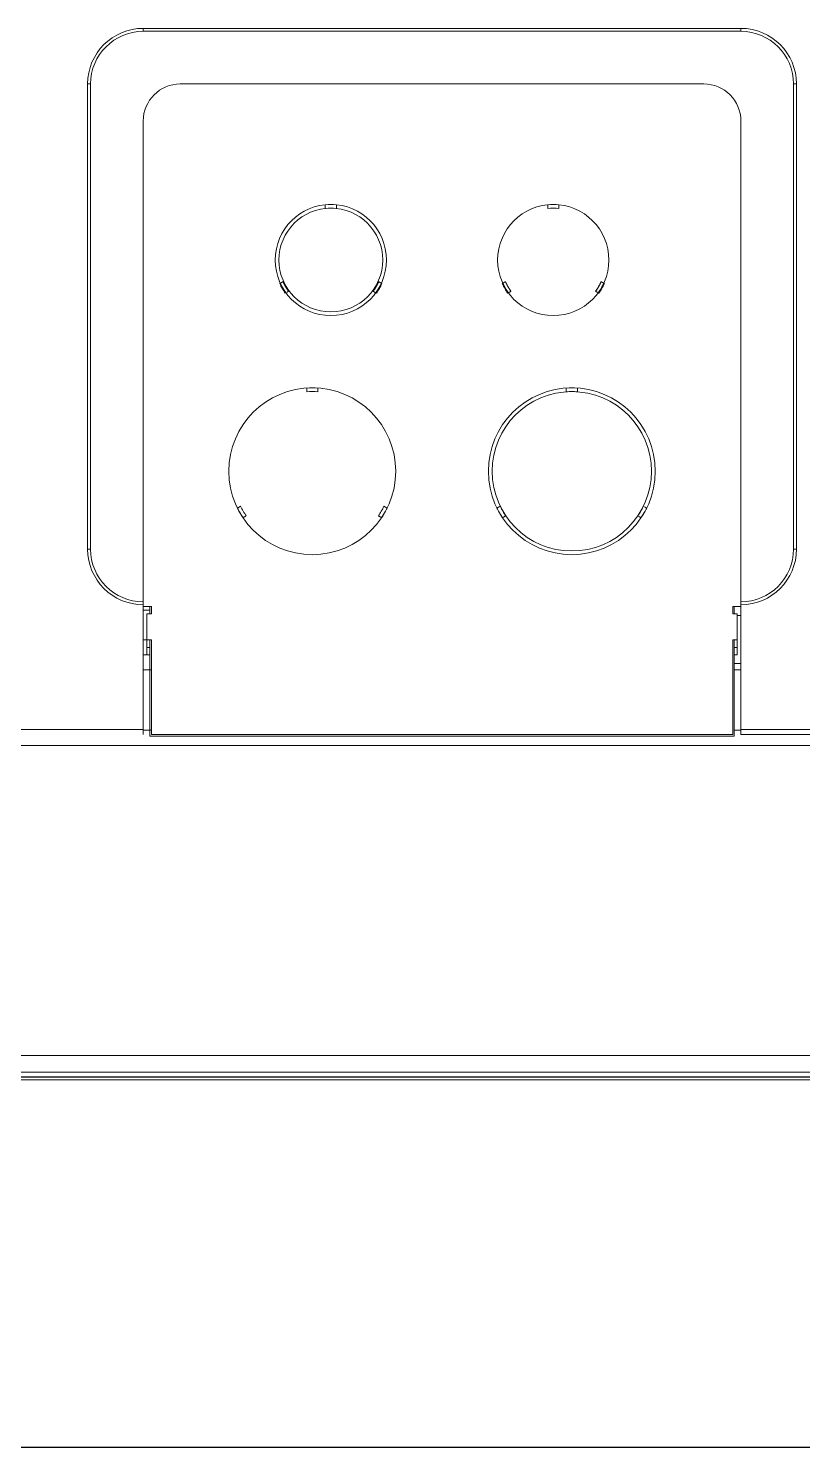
# Model space of a CAD drawing. Header units: millimetres. Extents: x 10547 to 11305, y 9897 to 10391.
# Drawn here: x 10914.246 to 10915.801, y 10362.742 to 10365.595 of the extents above; entities that cross this region are included whole.
import ezdxf

# ---------------------------------------------------------------- set-up
doc = ezdxf.new("R2010")
doc.units = ezdxf.units.MM
for name, color, linetype in [('EHP', 1, 'Continuous'), ('LG-AIRCON', 240, 'Continuous'), ('에어컨', 15, 'Continuous')]:
    doc.layers.add(name, color=color, linetype=linetype)

# ---------------------------------------------------------------- blocks, each defined once
blk = doc.blocks.new('NEWUXA-1')
at = {"layer": 'LG-AIRCON', "color": 0, "linetype": 'Continuous', "lineweight": 13}
for p, q in [((89.59, 283.7), (-71.61, 283.7)), ((-71.61, 282.9), (-71.61, 283.7)), ((89.59, 282.9), (89.59, 283.7)), ((89.59, 282.9), (-71.61, 282.9)), ((-86.61, 268.7), (-86.61, 143.2)), ((-85.81, 268.7), (-86.61, 268.7)), ((-85.81, 268.7), (-85.81, 143.2)), ((79.59, 268.7), (-61.61, 268.7)), ((103.79, 268.7), (104.59, 268.7)), ((103.79, 143.2), (103.79, 268.7)), ((104.59, 143.2), (104.59, 268.7)), ((-71.61, 258.7), (-71.61, 129)), ((89.59, 129), (89.59, 258.7)), ((-22.51, 235.12), (-22.51, 236.12)), ((40.49, 235.12), (40.49, 236.12)), ((-34.78, 214.86), (-34.64, 214.94)), ((-7.37, 214.94), (-7.23, 214.86)), ((25.36, 214.94), (25.22, 214.86)), ((52.77, 214.86), (52.63, 214.94)), ((-33.12, 212.35), (-33.28, 212.26)), ((-8.73, 212.26), (-8.89, 212.35)), ((26.72, 212.26), (26.88, 212.35)), ((51.11, 212.35), (51.27, 212.26)), ((-24.51, 185.65), (-24.51, 186.65)), ((42.49, 185.65), (42.49, 186.65)), ((-85.81, 143.2), (-86.61, 143.2)), ((103.79, 143.2), (104.59, 143.2)), ((-71.61, 129), (-71.61, 128.2)), ((-71.61, 94.5), (-71.61, 128.2)), ((-71.61, 127.7), (-71.41, 127.7)), ((-71.61, 126.7), (-69.81, 126.7)), ((-71.41, 127.7), (-70.61, 127.7)), ((-69.41, 127.7), (-70.61, 127.7)), ((-69.81, 125.7), (-69.81, 127.7)), ((-69.81, 125.7), (-69.81, 127.7)), ((-69.41, 127.7), (-69.41, 125.7)), ((-69.41, 127.7), (-69.41, 127.7)), ((-69.41, 127.7), (-69.41, 125.7)), ((88.59, 127.7), (87.39, 127.7)), ((87.39, 125.7), (87.39, 127.7)), ((87.79, 127.7), (87.79, 125.7)), ((89.39, 127.7), (88.59, 127.7)), ((89.59, 127.7), (89.39, 127.7)), ((89.59, 129), (89.59, 128.2)), ((89.59, 128.2), (89.59, 94.5)), ((89.59, 127.87), (89.59, 94.8)), ((-69.41, 125.7), (-70.61, 125.7)), ((-70.61, 118.7), (-70.61, 125.7)), ((-70.61, 125.7), (-70.61, 125.7)), ((-70.61, 125.7), (-70.61, 123.7)), ((-70.61, 120.18), (-70.61, 123.7)), ((-69.41, 125.7), (-69.41, 125.7)), ((87.39, 125.7), (88.59, 125.7)), ((88.59, 118.7), (88.59, 125.7)), ((89.59, 125.3), (88.59, 125.3)), ((-71.61, 118.7), (-70.61, 118.7)), ((-70.61, 120.18), (-70.61, 118.6)), ((-69.81, 92.7), (-69.81, 118.7)), ((-69.81, 110.6), (-69.81, 118.7)), ((87.79, 118.7), (87.79, 92.7)), ((-69.41, 118.7), (-70.61, 118.7)), ((-70.61, 116.7), (-70.61, 118.7)), ((-70.61, 118.7), (-70.61, 118.7)), ((-70.61, 118.6), (-70.61, 115.11)), ((-70.61, 114.7), (-70.61, 116.7)), ((-69.81, 116.7), (-70.61, 116.7)), ((-70.61, 114.7), (-70.61, 115.11)), ((-69.41, 118.7), (-69.41, 93.2)), ((-69.41, 118.7), (-69.41, 118.7)), ((-69.41, 118.7), (-69.41, 94)), ((87.39, 93.2), (87.39, 118.7)), ((87.39, 118.7), (88.59, 118.7)), ((87.79, 116.7), (88.59, 116.7)), ((88.59, 116.7), (88.59, 118.7)), ((88.59, 114.7), (88.59, 116.7)), ((-71.61, 114.7), (-70.61, 114.7)), ((-69.81, 114.7), (-70.61, 114.7)), ((87.79, 114.7), (88.59, 114.7)), ((87.79, 112.3), (89.59, 112.3)), ((-71.61, 110.6), (-69.41, 110.6)), ((87.79, 110.6), (89.59, 110.6)), ((-175.71, 94.5), (-71.61, 94.5)), ((-71.61, 93.2), (-71.61, 94.5)), ((-71.61, 94.4), (-69.41, 94.4)), ((87.79, 92.7), (-69.81, 92.7)), ((-69.41, 94), (-69.41, 93.2)), ((-69.41, 93.2), (87.39, 93.2)), ((-69.41, 93.2), (-69.41, 93.2)), ((87.79, 94.4), (89.59, 94.4)), ((89.59, 94.8), (89.59, 94)), ((89.59, 94.5), (125.59, 94.5)), ((89.59, 94.5), (89.59, 93.2)), ((125.59, 93.2), (89.59, 93.2)), ((371.11, 90.2), (-323.55, 90.2)), ((-145, 6.6), (145, 6.6)), ((147.04, 0), (-147.04, 0)), ((-147, 2.1), (147, 2.1)), ((-28.35, 0), (-28.35, 0)), ((37.65, 0), (37.65, 0))]:
    blk.add_line(p, q, dxfattribs=at)
for points in [[(-19.51, 236.12), (-19.51, 236.1), (-19.51, 236.08), (-19.51, 236.06), (-19.51, 236.04), (-19.51, 236.02), (-19.51, 236), (-19.51, 235.98), (-19.51, 235.96), (-19.51, 235.94), (-19.51, 235.92), (-19.51, 235.9), (-19.51, 235.88), (-19.51, 235.86), (-19.51, 235.84), (-19.51, 235.82), (-19.51, 235.8), (-19.51, 235.78), (-19.51, 235.76), (-19.51, 235.74), (-19.51, 235.72), (-19.51, 235.7), (-19.51, 235.68), (-19.51, 235.66), (-19.51, 235.64), (-19.51, 235.62), (-19.51, 235.6), (-19.51, 235.58), (-19.51, 235.56), (-19.51, 235.54), (-19.51, 235.52), (-19.51, 235.5), (-19.51, 235.48), (-19.51, 235.46), (-19.51, 235.44), (-19.51, 235.42), (-19.51, 235.4), (-19.51, 235.38), (-19.51, 235.36), (-19.51, 235.34), (-19.51, 235.32), (-19.51, 235.3), (-19.51, 235.28), (-19.51, 235.26), (-19.51, 235.24), (-19.51, 235.22), (-19.51, 235.2), (-19.51, 235.18), (-19.51, 235.16), (-19.51, 235.14), (-19.51, 235.12)], [(37.49, 236.12), (37.49, 236.1), (37.49, 236.08), (37.49, 236.06), (37.49, 236.04), (37.49, 236.02), (37.49, 236), (37.49, 235.98), (37.49, 235.96), (37.49, 235.94), (37.49, 235.92), (37.49, 235.9), (37.49, 235.88), (37.49, 235.86), (37.49, 235.84), (37.49, 235.82), (37.49, 235.8), (37.49, 235.78), (37.49, 235.76), (37.49, 235.74), (37.49, 235.72), (37.49, 235.7), (37.49, 235.68), (37.49, 235.66), (37.49, 235.64), (37.49, 235.62), (37.49, 235.6), (37.49, 235.58), (37.49, 235.56), (37.49, 235.54), (37.49, 235.52), (37.49, 235.5), (37.49, 235.48), (37.49, 235.46), (37.49, 235.44), (37.49, 235.42), (37.49, 235.4), (37.49, 235.38), (37.49, 235.36), (37.49, 235.34), (37.49, 235.32), (37.49, 235.3), (37.49, 235.28), (37.49, 235.26), (37.49, 235.24), (37.49, 235.22), (37.49, 235.2), (37.49, 235.18), (37.49, 235.16), (37.49, 235.14), (37.49, 235.12)], [(-34.64, 214.94), (-34.63, 214.95), (-34.61, 214.96), (-34.6, 214.97), (-34.58, 214.98), (-34.57, 214.98), (-34.55, 214.99), (-34.54, 215), (-34.52, 215.01), (-34.51, 215.02), (-34.5, 215.03), (-34.48, 215.03), (-34.47, 215.04), (-34.45, 215.05), (-34.44, 215.06), (-34.42, 215.07), (-34.41, 215.08), (-34.39, 215.09), (-34.38, 215.09), (-34.36, 215.1), (-34.35, 215.11), (-34.34, 215.12), (-34.32, 215.13), (-34.31, 215.14), (-34.29, 215.14), (-34.28, 215.15), (-34.26, 215.16), (-34.25, 215.17), (-34.23, 215.18), (-34.22, 215.19), (-34.2, 215.19), (-34.19, 215.2), (-34.18, 215.21), (-34.16, 215.22), (-34.15, 215.23), (-34.13, 215.24), (-34.12, 215.24), (-34.1, 215.25), (-34.09, 215.26), (-34.07, 215.27), (-34.06, 215.28), (-34.04, 215.29), (-34.03, 215.3), (-34.02, 215.3), (-34, 215.31), (-33.99, 215.32), (-33.97, 215.33), (-33.96, 215.34), (-33.94, 215.35), (-33.93, 215.35), (-33.91, 215.36)], [(-33.91, 215.36), (-33.89, 215.31), (-33.86, 215.25), (-33.84, 215.2), (-33.81, 215.14), (-33.79, 215.09), (-33.76, 215.03), (-33.74, 214.98), (-33.71, 214.92), (-33.68, 214.87), (-33.66, 214.82), (-33.63, 214.76), (-33.6, 214.71), (-33.58, 214.66), (-33.55, 214.6), (-33.52, 214.55), (-33.49, 214.5), (-33.47, 214.44), (-33.44, 214.39), (-33.41, 214.34), (-33.38, 214.28), (-33.35, 214.23), (-33.32, 214.18), (-33.29, 214.13), (-33.26, 214.07), (-33.23, 214.02), (-33.2, 213.97), (-33.17, 213.92), (-33.14, 213.87), (-33.11, 213.82), (-33.08, 213.76), (-33.05, 213.71), (-33.02, 213.66), (-32.99, 213.61), (-32.95, 213.56), (-32.92, 213.51), (-32.89, 213.46), (-32.86, 213.41), (-32.82, 213.36), (-32.79, 213.31), (-32.76, 213.26), (-32.72, 213.21), (-32.69, 213.16), (-32.66, 213.11), (-32.62, 213.06), (-32.59, 213.01), (-32.55, 212.96), (-32.52, 212.91), (-32.48, 212.86), (-32.45, 212.81), (-32.41, 212.76)], [(-9.6, 212.76), (-9.57, 212.81), (-9.53, 212.86), (-9.5, 212.91), (-9.46, 212.96), (-9.43, 213.01), (-9.39, 213.06), (-9.36, 213.11), (-9.32, 213.16), (-9.29, 213.21), (-9.26, 213.26), (-9.22, 213.31), (-9.19, 213.36), (-9.16, 213.41), (-9.13, 213.46), (-9.09, 213.51), (-9.06, 213.56), (-9.03, 213.61), (-9, 213.66), (-8.97, 213.71), (-8.93, 213.76), (-8.9, 213.82), (-8.87, 213.87), (-8.84, 213.92), (-8.81, 213.97), (-8.78, 214.02), (-8.75, 214.07), (-8.72, 214.13), (-8.69, 214.18), (-8.66, 214.23), (-8.63, 214.28), (-8.61, 214.34), (-8.58, 214.39), (-8.55, 214.44), (-8.52, 214.5), (-8.49, 214.55), (-8.47, 214.6), (-8.44, 214.66), (-8.41, 214.71), (-8.38, 214.76), (-8.36, 214.82), (-8.33, 214.87), (-8.3, 214.92), (-8.28, 214.98), (-8.25, 215.03), (-8.23, 215.09), (-8.2, 215.14), (-8.18, 215.2), (-8.15, 215.25), (-8.13, 215.31), (-8.1, 215.36)], [(-8.1, 215.36), (-8.09, 215.35), (-8.07, 215.35), (-8.06, 215.34), (-8.04, 215.33), (-8.03, 215.32), (-8.01, 215.31), (-8, 215.3), (-7.99, 215.3), (-7.97, 215.29), (-7.96, 215.28), (-7.94, 215.27), (-7.93, 215.26), (-7.91, 215.25), (-7.9, 215.24), (-7.88, 215.24), (-7.87, 215.23), (-7.85, 215.22), (-7.84, 215.21), (-7.83, 215.2), (-7.81, 215.19), (-7.8, 215.19), (-7.78, 215.18), (-7.77, 215.17), (-7.75, 215.16), (-7.74, 215.15), (-7.72, 215.14), (-7.71, 215.14), (-7.69, 215.13), (-7.68, 215.12), (-7.67, 215.11), (-7.65, 215.1), (-7.64, 215.09), (-7.62, 215.09), (-7.61, 215.08), (-7.59, 215.07), (-7.58, 215.06), (-7.56, 215.05), (-7.55, 215.04), (-7.53, 215.03), (-7.52, 215.03), (-7.51, 215.02), (-7.49, 215.01), (-7.48, 215), (-7.46, 214.99), (-7.45, 214.98), (-7.43, 214.98), (-7.42, 214.97), (-7.4, 214.96), (-7.39, 214.95), (-7.37, 214.94)], [(26.09, 215.36), (26.07, 215.35), (26.06, 215.35), (26.04, 215.34), (26.03, 215.33), (26.01, 215.32), (26, 215.31), (25.98, 215.3), (25.97, 215.3), (25.96, 215.29), (25.94, 215.28), (25.93, 215.27), (25.91, 215.26), (25.9, 215.25), (25.88, 215.24), (25.87, 215.24), (25.85, 215.23), (25.84, 215.22), (25.82, 215.21), (25.81, 215.2), (25.8, 215.19), (25.78, 215.19), (25.77, 215.18), (25.75, 215.17), (25.74, 215.16), (25.72, 215.15), (25.71, 215.14), (25.69, 215.14), (25.68, 215.13), (25.66, 215.12), (25.65, 215.11), (25.64, 215.1), (25.62, 215.09), (25.61, 215.09), (25.59, 215.08), (25.58, 215.07), (25.56, 215.06), (25.55, 215.05), (25.53, 215.04), (25.52, 215.03), (25.5, 215.03), (25.49, 215.02), (25.48, 215.01), (25.46, 215), (25.45, 214.99), (25.43, 214.98), (25.42, 214.98), (25.4, 214.97), (25.39, 214.96), (25.37, 214.95), (25.36, 214.94)], [(27.59, 212.76), (27.55, 212.81), (27.52, 212.86), (27.48, 212.91), (27.45, 212.96), (27.41, 213.01), (27.38, 213.06), (27.34, 213.11), (27.31, 213.16), (27.28, 213.21), (27.24, 213.26), (27.21, 213.31), (27.18, 213.36), (27.14, 213.41), (27.11, 213.46), (27.08, 213.51), (27.05, 213.56), (27.01, 213.61), (26.98, 213.66), (26.95, 213.71), (26.92, 213.76), (26.89, 213.82), (26.86, 213.87), (26.83, 213.92), (26.8, 213.97), (26.77, 214.02), (26.74, 214.07), (26.71, 214.13), (26.68, 214.18), (26.65, 214.23), (26.62, 214.28), (26.59, 214.34), (26.56, 214.39), (26.53, 214.44), (26.51, 214.5), (26.48, 214.55), (26.45, 214.6), (26.42, 214.66), (26.4, 214.71), (26.37, 214.76), (26.34, 214.82), (26.32, 214.87), (26.29, 214.92), (26.26, 214.98), (26.24, 215.03), (26.21, 215.09), (26.19, 215.14), (26.16, 215.2), (26.14, 215.25), (26.11, 215.31), (26.09, 215.36)], [(51.9, 215.36), (51.87, 215.31), (51.85, 215.25), (51.82, 215.2), (51.8, 215.14), (51.77, 215.09), (51.75, 215.03), (51.72, 214.98), (51.7, 214.92), (51.67, 214.87), (51.64, 214.82), (51.62, 214.76), (51.59, 214.71), (51.56, 214.66), (51.53, 214.6), (51.51, 214.55), (51.48, 214.5), (51.45, 214.44), (51.42, 214.39), (51.39, 214.34), (51.37, 214.28), (51.34, 214.23), (51.31, 214.18), (51.28, 214.13), (51.25, 214.07), (51.22, 214.02), (51.19, 213.97), (51.16, 213.92), (51.13, 213.87), (51.1, 213.82), (51.07, 213.76), (51.03, 213.71), (51, 213.66), (50.97, 213.61), (50.94, 213.56), (50.91, 213.51), (50.87, 213.46), (50.84, 213.41), (50.81, 213.36), (50.78, 213.31), (50.74, 213.26), (50.71, 213.21), (50.68, 213.16), (50.64, 213.11), (50.61, 213.06), (50.57, 213.01), (50.54, 212.96), (50.5, 212.91), (50.47, 212.86), (50.43, 212.81), (50.4, 212.76)], [(52.63, 214.94), (52.61, 214.95), (52.6, 214.96), (52.58, 214.97), (52.57, 214.98), (52.55, 214.98), (52.54, 214.99), (52.52, 215), (52.51, 215.01), (52.49, 215.02), (52.48, 215.03), (52.47, 215.03), (52.45, 215.04), (52.44, 215.05), (52.42, 215.06), (52.41, 215.07), (52.39, 215.08), (52.38, 215.09), (52.36, 215.09), (52.35, 215.1), (52.33, 215.11), (52.32, 215.12), (52.31, 215.13), (52.29, 215.14), (52.28, 215.14), (52.26, 215.15), (52.25, 215.16), (52.23, 215.17), (52.22, 215.18), (52.2, 215.19), (52.19, 215.19), (52.17, 215.2), (52.16, 215.21), (52.15, 215.22), (52.13, 215.23), (52.12, 215.24), (52.1, 215.24), (52.09, 215.25), (52.07, 215.26), (52.06, 215.27), (52.04, 215.28), (52.03, 215.29), (52.01, 215.3), (52, 215.3), (51.99, 215.31), (51.97, 215.32), (51.96, 215.33), (51.94, 215.34), (51.93, 215.35), (51.91, 215.35), (51.9, 215.36)], [(-32.41, 212.76), (-32.42, 212.76), (-32.43, 212.75), (-32.44, 212.75), (-32.45, 212.74), (-32.46, 212.74), (-32.47, 212.73), (-32.48, 212.73), (-32.49, 212.72), (-32.49, 212.72), (-32.5, 212.71), (-32.51, 212.71), (-32.52, 212.7), (-32.53, 212.7), (-32.54, 212.69), (-32.55, 212.69), (-32.56, 212.68), (-32.57, 212.68), (-32.57, 212.67), (-32.58, 212.67), (-32.59, 212.66), (-32.6, 212.66), (-32.61, 212.65), (-32.62, 212.65), (-32.63, 212.64), (-32.64, 212.63), (-32.65, 212.63), (-32.66, 212.62), (-32.66, 212.62), (-32.67, 212.61), (-32.68, 212.61), (-32.69, 212.6), (-32.7, 212.6), (-32.71, 212.59), (-32.72, 212.59), (-32.73, 212.58), (-32.74, 212.58), (-32.75, 212.57), (-32.75, 212.57), (-32.76, 212.56), (-32.77, 212.56), (-32.78, 212.55), (-32.79, 212.55), (-32.8, 212.54), (-32.81, 212.54), (-32.82, 212.53), (-32.83, 212.53), (-32.83, 212.52), (-32.84, 212.52), (-32.85, 212.51), (-32.86, 212.51)], [(-8.89, 212.35), (-8.91, 212.36), (-8.92, 212.37), (-8.93, 212.38), (-8.95, 212.39), (-8.96, 212.4), (-8.98, 212.4), (-8.99, 212.41), (-9.01, 212.42), (-9.02, 212.43), (-9.03, 212.44), (-9.05, 212.44), (-9.06, 212.45), (-9.08, 212.46), (-9.09, 212.47), (-9.1, 212.48), (-9.12, 212.49), (-9.13, 212.49), (-9.15, 212.5), (-9.16, 212.51), (-9.18, 212.52), (-9.19, 212.53), (-9.2, 212.53), (-9.22, 212.54), (-9.23, 212.55), (-9.25, 212.56), (-9.26, 212.57), (-9.28, 212.58), (-9.29, 212.58), (-9.3, 212.59), (-9.32, 212.6), (-9.33, 212.61), (-9.35, 212.62), (-9.36, 212.62), (-9.37, 212.63), (-9.39, 212.64), (-9.4, 212.65), (-9.42, 212.66), (-9.43, 212.67), (-9.45, 212.67), (-9.46, 212.68), (-9.47, 212.69), (-9.49, 212.7), (-9.5, 212.71), (-9.52, 212.72), (-9.53, 212.72), (-9.54, 212.73), (-9.56, 212.74), (-9.57, 212.75), (-9.59, 212.76), (-9.6, 212.76)], [(26.88, 212.35), (26.89, 212.36), (26.91, 212.37), (26.92, 212.38), (26.93, 212.39), (26.95, 212.4), (26.96, 212.4), (26.98, 212.41), (26.99, 212.42), (27, 212.43), (27.02, 212.44), (27.03, 212.44), (27.05, 212.45), (27.06, 212.46), (27.08, 212.47), (27.09, 212.48), (27.1, 212.49), (27.12, 212.49), (27.13, 212.5), (27.15, 212.51), (27.16, 212.52), (27.18, 212.53), (27.19, 212.53), (27.2, 212.54), (27.22, 212.55), (27.23, 212.56), (27.25, 212.57), (27.26, 212.58), (27.27, 212.58), (27.29, 212.59), (27.3, 212.6), (27.32, 212.61), (27.33, 212.62), (27.35, 212.62), (27.36, 212.63), (27.37, 212.64), (27.39, 212.65), (27.4, 212.66), (27.42, 212.67), (27.43, 212.67), (27.44, 212.68), (27.46, 212.69), (27.47, 212.7), (27.49, 212.71), (27.5, 212.72), (27.52, 212.72), (27.53, 212.73), (27.54, 212.74), (27.56, 212.75), (27.57, 212.76), (27.59, 212.76)], [(50.4, 212.76), (50.41, 212.76), (50.43, 212.75), (50.44, 212.74), (50.46, 212.73), (50.47, 212.72), (50.48, 212.72), (50.5, 212.71), (50.51, 212.7), (50.53, 212.69), (50.54, 212.68), (50.55, 212.67), (50.57, 212.67), (50.58, 212.66), (50.6, 212.65), (50.61, 212.64), (50.63, 212.63), (50.64, 212.62), (50.65, 212.62), (50.67, 212.61), (50.68, 212.6), (50.7, 212.59), (50.71, 212.58), (50.72, 212.58), (50.74, 212.57), (50.75, 212.56), (50.77, 212.55), (50.78, 212.54), (50.8, 212.53), (50.81, 212.53), (50.82, 212.52), (50.84, 212.51), (50.85, 212.5), (50.87, 212.49), (50.88, 212.49), (50.9, 212.48), (50.91, 212.47), (50.92, 212.46), (50.94, 212.45), (50.95, 212.44), (50.97, 212.44), (50.98, 212.43), (50.99, 212.42), (51.01, 212.41), (51.02, 212.4), (51.04, 212.4), (51.05, 212.39), (51.07, 212.38), (51.08, 212.37), (51.09, 212.36), (51.11, 212.35)], [(-27.51, 186.65), (-27.51, 186.63), (-27.51, 186.61), (-27.51, 186.59), (-27.51, 186.57), (-27.51, 186.55), (-27.51, 186.53), (-27.51, 186.51), (-27.51, 186.49), (-27.51, 186.47), (-27.51, 186.45), (-27.51, 186.43), (-27.51, 186.41), (-27.51, 186.39), (-27.51, 186.37), (-27.51, 186.35), (-27.51, 186.33), (-27.51, 186.31), (-27.51, 186.29), (-27.51, 186.27), (-27.51, 186.25), (-27.51, 186.23), (-27.51, 186.21), (-27.51, 186.19), (-27.51, 186.17), (-27.51, 186.15), (-27.51, 186.13), (-27.51, 186.11), (-27.51, 186.09), (-27.51, 186.07), (-27.51, 186.05), (-27.51, 186.03), (-27.51, 186.01), (-27.51, 185.99), (-27.51, 185.97), (-27.51, 185.95), (-27.51, 185.93), (-27.51, 185.91), (-27.51, 185.89), (-27.51, 185.87), (-27.51, 185.85), (-27.51, 185.83), (-27.51, 185.81), (-27.51, 185.79), (-27.51, 185.77), (-27.51, 185.75), (-27.51, 185.73), (-27.51, 185.71), (-27.51, 185.69), (-27.51, 185.67), (-27.51, 185.65)], [(45.49, 186.65), (45.49, 186.63), (45.49, 186.61), (45.49, 186.59), (45.49, 186.57), (45.49, 186.55), (45.49, 186.53), (45.49, 186.51), (45.49, 186.49), (45.49, 186.47), (45.49, 186.45), (45.49, 186.43), (45.49, 186.41), (45.49, 186.39), (45.49, 186.37), (45.49, 186.35), (45.49, 186.33), (45.49, 186.31), (45.49, 186.29), (45.49, 186.27), (45.49, 186.25), (45.49, 186.23), (45.49, 186.21), (45.49, 186.19), (45.49, 186.17), (45.49, 186.15), (45.49, 186.13), (45.49, 186.11), (45.49, 186.09), (45.49, 186.07), (45.49, 186.05), (45.49, 186.03), (45.49, 186.01), (45.49, 185.99), (45.49, 185.97), (45.49, 185.95), (45.49, 185.93), (45.49, 185.91), (45.49, 185.89), (45.49, 185.87), (45.49, 185.85), (45.49, 185.83), (45.49, 185.81), (45.49, 185.79), (45.49, 185.77), (45.49, 185.75), (45.49, 185.73), (45.49, 185.71), (45.49, 185.69), (45.49, 185.67), (45.49, 185.65)], [(-45.33, 154.77), (-45.35, 154.76), (-45.37, 154.75), (-45.38, 154.74), (-45.4, 154.73), (-45.42, 154.72), (-45.44, 154.71), (-45.45, 154.7), (-45.47, 154.69), (-45.49, 154.68), (-45.51, 154.67), (-45.52, 154.66), (-45.54, 154.65), (-45.56, 154.64), (-45.57, 154.63), (-45.59, 154.62), (-45.61, 154.61), (-45.63, 154.6), (-45.64, 154.59), (-45.66, 154.58), (-45.68, 154.57), (-45.7, 154.56), (-45.71, 154.55), (-45.73, 154.54), (-45.75, 154.53), (-45.77, 154.52), (-45.78, 154.51), (-45.8, 154.5), (-45.82, 154.49), (-45.84, 154.48), (-45.85, 154.47), (-45.87, 154.46), (-45.89, 154.45), (-45.9, 154.44), (-45.92, 154.43), (-45.94, 154.42), (-45.96, 154.41), (-45.97, 154.4), (-45.99, 154.39), (-46.01, 154.38), (-46.03, 154.37), (-46.04, 154.36), (-46.06, 154.35), (-46.08, 154.34), (-46.1, 154.33), (-46.11, 154.32), (-46.13, 154.31), (-46.15, 154.3), (-46.16, 154.29), (-46.18, 154.28), (-46.2, 154.27)], [(-5.82, 154.27), (-5.83, 154.28), (-5.85, 154.29), (-5.87, 154.3), (-5.88, 154.31), (-5.9, 154.32), (-5.92, 154.33), (-5.94, 154.34), (-5.95, 154.35), (-5.97, 154.36), (-5.99, 154.37), (-6.01, 154.38), (-6.02, 154.39), (-6.04, 154.4), (-6.06, 154.41), (-6.08, 154.42), (-6.09, 154.43), (-6.11, 154.44), (-6.13, 154.45), (-6.15, 154.46), (-6.16, 154.47), (-6.18, 154.48), (-6.2, 154.49), (-6.21, 154.5), (-6.23, 154.51), (-6.25, 154.52), (-6.27, 154.53), (-6.28, 154.54), (-6.3, 154.55), (-6.32, 154.56), (-6.34, 154.57), (-6.35, 154.58), (-6.37, 154.59), (-6.39, 154.6), (-6.41, 154.61), (-6.42, 154.62), (-6.44, 154.63), (-6.46, 154.64), (-6.47, 154.65), (-6.49, 154.66), (-6.51, 154.67), (-6.53, 154.68), (-6.54, 154.69), (-6.56, 154.7), (-6.58, 154.71), (-6.6, 154.72), (-6.61, 154.73), (-6.63, 154.74), (-6.65, 154.75), (-6.67, 154.76), (-6.68, 154.77)], [(23.8, 154.27), (23.82, 154.28), (23.84, 154.29), (23.85, 154.3), (23.87, 154.31), (23.89, 154.32), (23.9, 154.33), (23.92, 154.34), (23.94, 154.35), (23.96, 154.36), (23.97, 154.37), (23.99, 154.38), (24.01, 154.39), (24.03, 154.4), (24.04, 154.41), (24.06, 154.42), (24.08, 154.43), (24.1, 154.44), (24.11, 154.45), (24.13, 154.46), (24.15, 154.47), (24.16, 154.48), (24.18, 154.49), (24.2, 154.5), (24.22, 154.51), (24.23, 154.52), (24.25, 154.53), (24.27, 154.54), (24.29, 154.55), (24.3, 154.56), (24.32, 154.57), (24.34, 154.58), (24.36, 154.59), (24.37, 154.6), (24.39, 154.61), (24.41, 154.62), (24.43, 154.63), (24.44, 154.64), (24.46, 154.65), (24.48, 154.66), (24.49, 154.67), (24.51, 154.68), (24.53, 154.69), (24.55, 154.7), (24.56, 154.71), (24.58, 154.72), (24.6, 154.73), (24.62, 154.74), (24.63, 154.75), (24.65, 154.76), (24.67, 154.77)], [(63.59, 154.62), (63.6, 154.61), (63.61, 154.6), (63.62, 154.6), (63.64, 154.59), (63.65, 154.58), (63.66, 154.58), (63.67, 154.57), (63.68, 154.56), (63.7, 154.56), (63.71, 154.55), (63.72, 154.54), (63.73, 154.53), (63.74, 154.53), (63.76, 154.52), (63.77, 154.51), (63.78, 154.51), (63.79, 154.5), (63.8, 154.49), (63.81, 154.49), (63.83, 154.48), (63.84, 154.47), (63.85, 154.47), (63.86, 154.46), (63.87, 154.45), (63.89, 154.45), (63.9, 154.44), (63.91, 154.43), (63.92, 154.42), (63.93, 154.42), (63.95, 154.41), (63.96, 154.4), (63.97, 154.4), (63.98, 154.39), (63.99, 154.38), (64.01, 154.38), (64.02, 154.37), (64.03, 154.36), (64.04, 154.36), (64.05, 154.35), (64.07, 154.34), (64.08, 154.33), (64.09, 154.33), (64.1, 154.32), (64.11, 154.31), (64.13, 154.31), (64.14, 154.3), (64.15, 154.29), (64.16, 154.29), (64.17, 154.28), (64.18, 154.27)], [(-44.7, 151.67), (-44.68, 151.68), (-44.66, 151.69), (-44.65, 151.7), (-44.63, 151.71), (-44.61, 151.72), (-44.6, 151.73), (-44.58, 151.74), (-44.56, 151.75), (-44.54, 151.76), (-44.53, 151.78), (-44.51, 151.79), (-44.49, 151.8), (-44.47, 151.81), (-44.46, 151.82), (-44.44, 151.83), (-44.42, 151.84), (-44.4, 151.85), (-44.39, 151.86), (-44.37, 151.87), (-44.35, 151.88), (-44.34, 151.89), (-44.32, 151.9), (-44.3, 151.91), (-44.28, 151.92), (-44.27, 151.93), (-44.25, 151.94), (-44.23, 151.95), (-44.21, 151.96), (-44.2, 151.97), (-44.18, 151.98), (-44.16, 151.99), (-44.14, 152), (-44.13, 152.01), (-44.11, 152.02), (-44.09, 152.03), (-44.07, 152.04), (-44.06, 152.05), (-44.04, 152.06), (-44.02, 152.07), (-44.01, 152.08), (-43.99, 152.09), (-43.97, 152.1), (-43.95, 152.11), (-43.94, 152.12), (-43.92, 152.13), (-43.9, 152.14), (-43.88, 152.15), (-43.87, 152.16), (-43.85, 152.17), (-43.83, 152.18)], [(-8.18, 152.18), (-8.17, 152.17), (-8.15, 152.16), (-8.13, 152.15), (-8.11, 152.14), (-8.1, 152.13), (-8.08, 152.12), (-8.06, 152.11), (-8.04, 152.1), (-8.03, 152.09), (-8.01, 152.08), (-7.99, 152.07), (-7.97, 152.06), (-7.96, 152.05), (-7.94, 152.04), (-7.92, 152.03), (-7.91, 152.02), (-7.89, 152.01), (-7.87, 152), (-7.85, 151.99), (-7.84, 151.98), (-7.82, 151.97), (-7.8, 151.96), (-7.78, 151.95), (-7.77, 151.94), (-7.75, 151.93), (-7.73, 151.92), (-7.71, 151.91), (-7.7, 151.9), (-7.68, 151.89), (-7.66, 151.88), (-7.65, 151.87), (-7.63, 151.86), (-7.61, 151.85), (-7.59, 151.84), (-7.58, 151.83), (-7.56, 151.82), (-7.54, 151.81), (-7.52, 151.8), (-7.51, 151.79), (-7.49, 151.78), (-7.47, 151.76), (-7.45, 151.75), (-7.44, 151.74), (-7.42, 151.73), (-7.4, 151.72), (-7.38, 151.71), (-7.37, 151.7), (-7.35, 151.69), (-7.33, 151.68), (-7.32, 151.67)], [(26.17, 152.18), (26.15, 152.17), (26.13, 152.16), (26.12, 152.15), (26.1, 152.14), (26.08, 152.13), (26.06, 152.12), (26.05, 152.11), (26.03, 152.1), (26.01, 152.09), (25.99, 152.08), (25.98, 152.07), (25.96, 152.06), (25.94, 152.05), (25.93, 152.04), (25.91, 152.03), (25.89, 152.02), (25.87, 152.01), (25.86, 152), (25.84, 151.99), (25.82, 151.98), (25.8, 151.97), (25.79, 151.96), (25.77, 151.95), (25.75, 151.94), (25.73, 151.93), (25.72, 151.92), (25.7, 151.91), (25.68, 151.9), (25.66, 151.89), (25.65, 151.88), (25.63, 151.87), (25.61, 151.86), (25.6, 151.85), (25.58, 151.84), (25.56, 151.83), (25.54, 151.82), (25.53, 151.81), (25.51, 151.8), (25.49, 151.79), (25.47, 151.78), (25.46, 151.76), (25.44, 151.75), (25.42, 151.74), (25.4, 151.73), (25.39, 151.72), (25.37, 151.71), (25.35, 151.7), (25.34, 151.69), (25.32, 151.68), (25.3, 151.67)], [(62.68, 151.67), (62.67, 151.68), (62.66, 151.69), (62.65, 151.7), (62.63, 151.7), (62.62, 151.71), (62.61, 151.72), (62.59, 151.73), (62.58, 151.73), (62.57, 151.74), (62.55, 151.75), (62.54, 151.76), (62.53, 151.76), (62.52, 151.77), (62.5, 151.78), (62.49, 151.79), (62.48, 151.8), (62.46, 151.8), (62.45, 151.81), (62.44, 151.82), (62.42, 151.83), (62.41, 151.83), (62.4, 151.84), (62.39, 151.85), (62.37, 151.86), (62.36, 151.86), (62.35, 151.87), (62.33, 151.88), (62.32, 151.89), (62.31, 151.89), (62.29, 151.9), (62.28, 151.91), (62.27, 151.92), (62.26, 151.92), (62.24, 151.93), (62.23, 151.94), (62.22, 151.95), (62.2, 151.95), (62.19, 151.96), (62.18, 151.97), (62.16, 151.98), (62.15, 151.98), (62.14, 151.99), (62.12, 152), (62.11, 152.01), (62.1, 152.01), (62.09, 152.02), (62.07, 152.03), (62.06, 152.04), (62.05, 152.04), (62.03, 152.05)]]:
    blk.add_lwpolyline(points, dxfattribs=at)
for centre, radius in [((-21.01, 221.2), 15), ((-21.01, 221.2), 15), ((-21.01, 221.2), 14), ((38.99, 221.2), 15), ((-26.01, 164.2), 22.5), ((43.99, 164.2), 22.5), ((43.99, 164.2), 22.5), ((43.99, 164.2), 21.5)]:
    blk.add_circle(centre, radius, dxfattribs=at)
for centre, radius, start, end in [((-71.61, 268.7), 15, 90, 180), ((89.59, 268.7), 15, 0, 90), ((-71.61, 268.7), 14.2, 90, 180), ((89.59, 268.7), 14.2, 0, 90), ((-61.61, 258.7), 10, 90, 180), ((79.59, 258.7), 10, 0, 90), ((-21.01, 221.2), 15, 84.2608, 95.7392), ((-21.01, 221.2), 14, 83.8494, 96.1506), ((38.99, 221.2), 15, 84.2608, 95.7392), ((38.99, 221.2), 14, 83.8494, 96.1506), ((38.99, 221.2), 15, 270, 90), ((-21.11, 221.02), 15, 204.2608, 215.7392), ((-21.01, 221.2), 15, 204.6504, 216.129), ((-20.91, 221.02), 14, 323.8494, 336.1506), ((-21.01, 221.2), 15, 323.871, 335.3496), ((-20.91, 221.02), 15, 324.2608, 335.7392), ((38.89, 221.02), 15, 204.2608, 215.7392), ((38.99, 221.2), 15, 204.6504, 216.129), ((39.09, 221.02), 14, 323.8494, 336.1506), ((38.99, 221.2), 15, 323.871, 335.3496), ((39.09, 221.02), 15, 324.2608, 335.7392), ((-26.01, 164.2), 22.5, 86.1774, 93.8226), ((-26.01, 164.2), 21.5, 85.9994, 94.0006), ((-26.01, 164.2), 22.5, 270, 90), ((43.99, 164.2), 22.5, 86.1774, 93.8226), ((43.99, 164.2), 21.5, 85.9994, 94.0006), ((-26.01, 164.2), 22.5, 206.1774, 213.8226), ((-26.01, 164.2), 21.5, 205.9994, 214.0006), ((-26.01, 164.2), 21.5, 325.9994, 334.0006), ((-26.01, 164.2), 22.5, 326.1774, 333.8226), ((43.99, 164.2), 22.5, 206.1774, 213.8226), ((43.99, 164.2), 21.5, 205.9994, 214.0006), ((43.99, 164.2), 21.5, 325.9994, 334.0006), ((43.99, 164.2), 22.5, 326.1774, 333.8226), ((-71.61, 143.2), 15, 180, 270), ((-71.61, 143.2), 14.2, 180, 270), ((89.59, 143.2), 15, 270, 0), ((89.59, 143.2), 14.2, 270, 0)]:
    blk.add_arc(centre, radius, start, end, dxfattribs=at)
blk = doc.blocks.new('NEWUXA+UXB-1')
at = {"layer": 'EHP', "color": 0}
blk.add_blockref('NEWUXA-1', (1084.96, 0), dxfattribs=at)

msp = doc.modelspace()

# ---------------------------------------------------------------- linework, layer by layer
at = {"layer": '에어컨', "color": 8}
msp.add_lwpolyline([(10901.1767, 10363.4871), (10919.4463, 10363.4871), (10919.4463, 10362.7421), (10901.1767, 10362.7421)], close=True, dxfattribs=at)

# ---------------------------------------------------------------- block references
at = {"layer": 'LG-AIRCON', "color": 1, "xscale": 0.007449840356167105, "yscale": 0.007449840356167105, "zscale": 0.007449840356167105}
msp.add_blockref('NEWUXA+UXB-1', (10906.9271, 10363.4812), dxfattribs=at)

doc.saveas('drawing.dxf')
